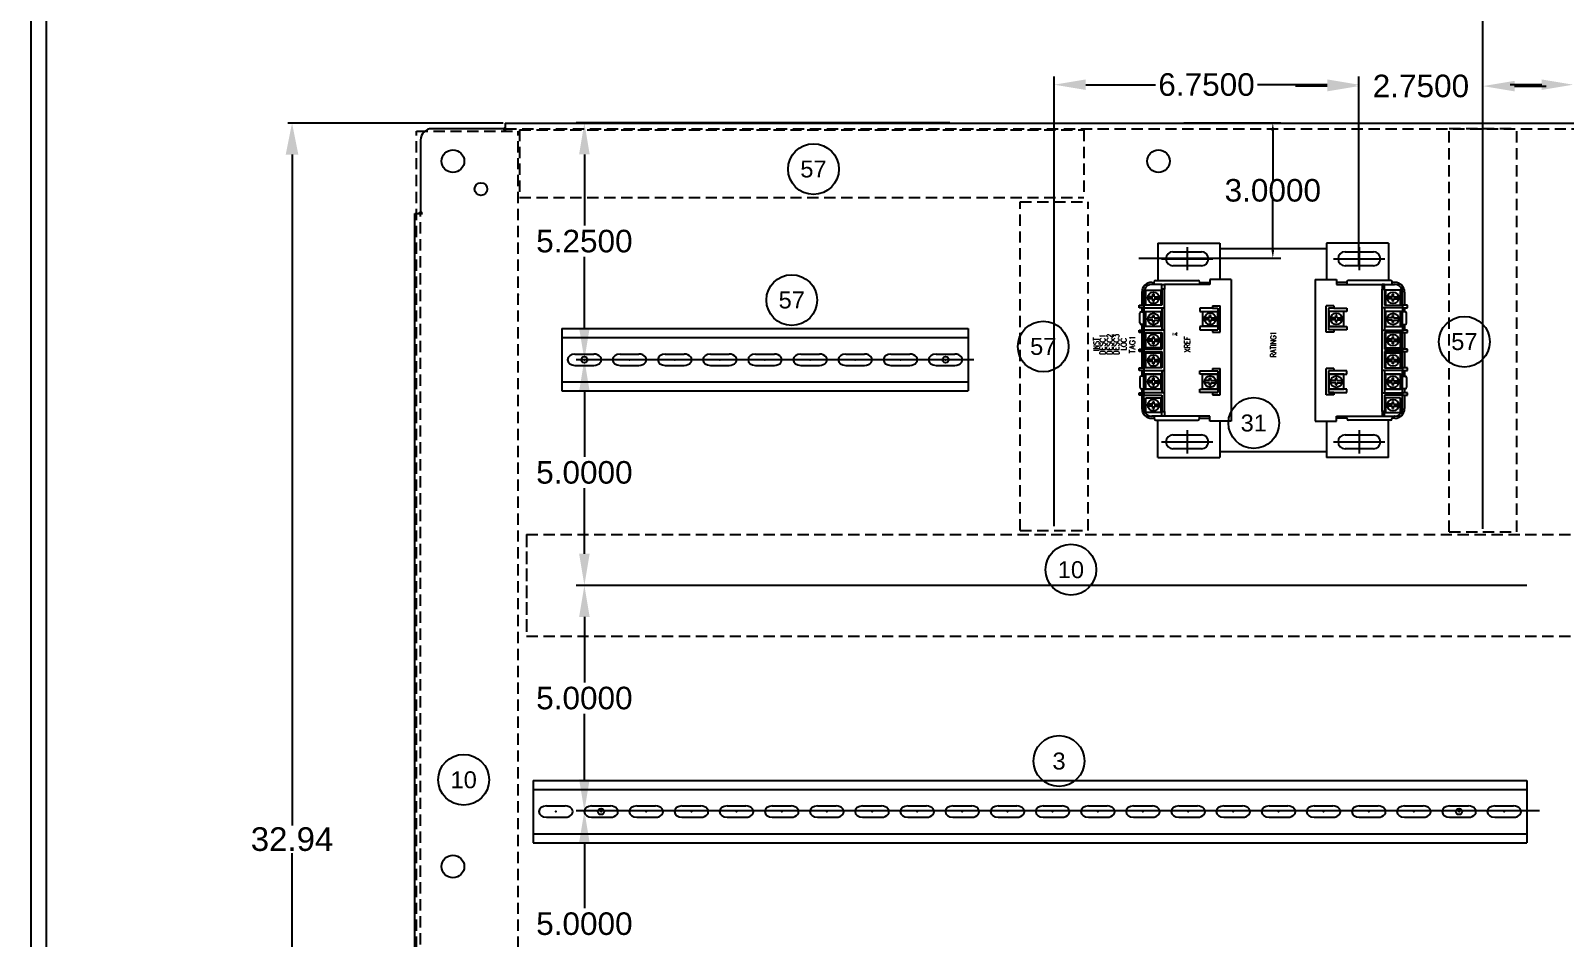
# Model space of a CAD drawing. Header units: inches. Extents: x -0.2 to 94.8, y -0.3 to 60.7.
# Drawn here: x -0.17 to 33.8, y 20.14 to 40.23 of the extents above; entities that cross this region are included whole.
import ezdxf
from ezdxf.enums import TextEntityAlignment as Align

# ---------------------------------------------------------------- set-up
doc = ezdxf.new("R2010")
doc.units = ezdxf.units.IN
doc.header["$MEASUREMENT"] = 0
doc.linetypes.add('CENTER', pattern=[2, 1.25, -0.25, 0.25, -0.25])
doc.linetypes.add('HIDDEN', pattern=[0.375, 0.25, -0.125])
for name, color, linetype in [('02___PRT_ALL_AXES', 7, 'Continuous'), ('21_WIDE_OR_GREATER', 7, 'Continuous'), ('Centerline', 40, 'CENTER'), ('DEFAULT_2', 8, 'HIDDEN'), ('MISC', 7, 'Continuous'), ('PBAL', 52, 'Continuous'), ('PITEM', 20, 'Continuous'), ('PSYMS', 2, 'Continuous')]:
    doc.layers.add(name, color=color, linetype=linetype)
doc.styles.add('Fields', font='simplex.shx', dxfattribs={"height": 0.185})
doc.styles.get("Standard").update_dxf_attribs({"font": 'arial.ttf'})
doc.styles.add('WD', font='romans.shx', dxfattribs={"height": 0.185})

# ---------------------------------------------------------------- blocks, each defined once
blk = doc.blocks.new('RG_Master_Ver_4_2_2')
at = {"color": 3}
blk.add_line((0.125, 21.734), (0.125, 0.194), dxfattribs=at)
blk.add_lwpolyline([(0, -0.044), (34.25, -0.044), (34.25, 21.956), (0, 21.956)], close=True, dxfattribs=at)
at = {"style": 'Fields'}
for tag, p in [('DESCRIPTION_3', (13.116, 1.307)), ('DRN_3', (15.472, 1.307)), ('CHK_3', (16.529, 1.307)), ('APP_3', (17.552, 1.307)), ('DATE_3', (18.829, 1.307)), ('DRAWING_DESC', (32.229, 1.246)), ('CUSTOMER', (28.997, 1.214)), ('DESCRIPTION_2', (13.116, 0.951)), ('DRN_2', (15.472, 0.951)), ('CHK_2', (16.529, 0.951)), ('APP_2', (17.552, 0.951)), ('DATE_2', (18.829, 0.951)), ('SIZE', (30.715, 0.894)), ('DRAWING_#', (32.125, 0.894)), ('REV', (33.543, 0.894)), ('DESCRIPTION_1', (13.116, 0.596)), ('DRN_1', (15.472, 0.596)), ('CHK_1', (16.529, 0.596)), ('APP_1', (17.552, 0.596)), ('DATE_1', (18.829, 0.596)), ('PROJECT_#', (28.981, 0.581)), ('DRN_BY', (30.875, 0.524)), ('CHK_BY', (31.762, 0.524)), ('APP_BY', (32.75, 0.524)), ('SCALE', (33.652, 0.524)), ('PROJECT_NAME', (29.021, 0.176)), ('SHEETNUM', (32.753, 0.176)), ('TTL_SHTS', (33.547, 0.176))]:
    blk.add_attdef(tag, text='', height=0.125, dxfattribs=at).set_placement(p, align=Align.CENTER)
at = {"style": 'Fields', "flags": 9}
blk.add_attdef('WD_TB', (9.953, 0.194), '', height=0.0638, dxfattribs=at)
blk = doc.blocks.new('_FILLED')
at = {"color": 0, "linetype": 'ByBlock'}
blk.add_solid([(0, 0), (-1, 0.2), (-1, -0.2)], dxfattribs=at)
blk = doc.blocks.new('HDIN1BFFC')
at = {"layer": 'MISC', "color": 4, "linetype": 'HIDDEN'}
for p, q in [((0, 1.125), (23.5, 1.125)), ((0, 1.125), (0, -1.125)), ((23.5, 1.125), (23.5, -1.125)), ((0, -1.125), (23.5, -1.125))]:
    blk.add_line(p, q, dxfattribs=at)

msp = doc.modelspace()

# ---------------------------------------------------------------- linework, layer by layer
at = {"color": 3, "linetype": 'Continuous'}
for p, q in [((10.30329, 38.05466), (8.71313, 38.05466)), ((10.30446, 38.05592), (10.30329, 38.05466)), ((10.30577, 38.05734), (10.30446, 38.05592)), ((10.30723, 38.05889), (10.30577, 38.05734)), ((10.3088, 38.06053), (10.30723, 38.05889)), ((10.31044, 38.06222), (10.3088, 38.06053)), ((10.31213, 38.06395), (10.31044, 38.06222)), ((10.31387, 38.0657), (10.31213, 38.06395)), ((10.31721, 38.06901), (10.31387, 38.0657)), ((10.32163, 38.07336), (10.31721, 38.06901)), ((10.32305, 38.07478), (10.32163, 38.07336)), ((10.32446, 38.0762), (10.32305, 38.07478)), ((10.32586, 38.07765), (10.32446, 38.0762)), ((10.32726, 38.07913), (10.32586, 38.07765)), ((10.32868, 38.08068), (10.32726, 38.07913)), ((10.33011, 38.0823), (10.32868, 38.08068)), ((10.33154, 38.08397), (10.33011, 38.0823)), ((10.33297, 38.08571), (10.33154, 38.08397)), ((10.3344, 38.08751), (10.33297, 38.08571)), ((10.33583, 38.08937), (10.3344, 38.08751)), ((10.33725, 38.09127), (10.33583, 38.08937)), ((10.33865, 38.09321), (10.33725, 38.09127)), ((10.33865, 38.1797), (10.33865, 38.09321)), ((10.33865, 38.1797), (39.28538, 38.1797)), ((8.46305, 37.80458), (8.46305, 36.21442)), ((8.33801, 7.23233), (8.33801, 36.17906)), ((8.33801, 36.17906), (8.4245, 36.17906)), ((8.4245, 36.17906), (8.42644, 36.18047)), ((8.42644, 36.18047), (8.42834, 36.18188)), ((8.42834, 36.18188), (8.4302, 36.18331)), ((8.4302, 36.18331), (8.432, 36.18474)), ((8.432, 36.18474), (8.43374, 36.18618)), ((8.43374, 36.18618), (8.43542, 36.18761)), ((8.43542, 36.18761), (8.43703, 36.18903)), ((8.43703, 36.18903), (8.43858, 36.19045)), ((8.43858, 36.19045), (8.44007, 36.19185)), ((8.44007, 36.19185), (8.44151, 36.19325)), ((8.44151, 36.19325), (8.44294, 36.19466)), ((8.44294, 36.19466), (8.44435, 36.19608)), ((8.44435, 36.19608), (8.4503, 36.20213)), ((8.4503, 36.20213), (8.45201, 36.20384)), ((8.45201, 36.20384), (8.45376, 36.20558)), ((8.45376, 36.20558), (8.45549, 36.20727)), ((8.45549, 36.20727), (8.45719, 36.20891)), ((8.45719, 36.20891), (8.45883, 36.21048)), ((8.45883, 36.21048), (8.46038, 36.21194)), ((8.46038, 36.21194), (8.46179, 36.21326)), ((8.46179, 36.21326), (8.46305, 36.21442))]:
    msp.add_line(p, q, dxfattribs=at)
for p, q in [((24.79929, 35.52143), (24.79929, 34.69566)), ((24.79929, 35.52143), (25.84037, 35.52143)), ((25.84037, 35.52143), (25.89693, 35.52143)), ((25.89693, 35.52143), (26.17388, 35.52143)), ((26.17388, 35.51875), (26.17388, 35.52143)), ((26.17388, 35.51875), (26.17388, 34.71347)), ((28.53187, 35.39371), (26.17388, 35.39371)), ((28.80882, 35.52143), (28.53187, 35.52143)), ((28.53187, 35.51875), (28.53187, 35.52143)), ((28.53187, 35.51875), (28.53187, 34.71347)), ((28.86538, 35.52143), (28.80882, 35.52143)), ((29.90646, 35.52143), (28.86538, 35.52143)), ((29.90646, 35.52143), (29.90646, 34.69566)), ((25.13217, 35.32896), (25.76237, 35.32896)), ((25.76237, 35.01887), (25.13217, 35.01887)), ((28.94338, 35.32896), (29.57358, 35.32896)), ((29.57358, 35.01887), (28.94338, 35.01887)), ((24.7185, 34.60658), (24.7185, 34.66002)), ((24.75413, 34.69566), (25.68314, 34.69566)), ((25.71877, 34.66002), (25.71877, 34.60658)), ((25.95038, 34.71347), (25.95038, 34.60658)), ((26.42201, 34.71347), (25.95038, 34.71347)), ((26.42201, 34.71347), (26.42201, 31.57786)), ((28.28374, 34.71347), (28.28374, 31.57786)), ((28.28374, 34.71347), (28.75537, 34.71347)), ((28.75537, 34.71347), (28.75537, 34.60658)), ((28.98698, 34.66002), (28.98698, 34.60658)), ((29.95162, 34.69566), (29.02261, 34.69566)), ((29.98725, 34.60658), (29.98725, 34.66002)), ((24.4427, 34.43162), (24.4427, 34.14336)), ((24.48867, 34.14336), (24.48867, 34.42842)), ((24.4958, 34.4783), (24.88793, 34.4783)), ((24.53396, 34.14555), (24.53396, 34.47562)), ((24.53396, 34.47562), (24.86403, 34.47562)), ((24.68558, 34.33358), (24.57416, 34.33358)), ((24.66224, 34.65116), (24.7185, 34.65116)), ((24.88793, 34.60658), (24.66683, 34.60658)), ((24.68558, 34.38699), (24.71241, 34.38699)), ((24.68558, 34.33358), (24.68558, 34.38699)), ((24.71241, 34.33358), (24.71241, 34.38699)), ((24.71241, 34.33358), (24.82383, 34.33358)), ((24.86403, 34.47562), (24.86403, 34.14555)), ((24.88793, 34.49968), (24.88793, 34.60658)), ((24.88793, 34.60658), (24.94138, 34.60658)), ((24.94138, 34.49968), (24.88793, 34.49968)), ((24.88793, 34.49968), (24.88793, 34.14336)), ((25.95038, 34.60658), (24.94138, 34.60658)), ((24.94138, 34.60658), (24.94138, 34.49968)), ((24.94138, 34.08991), (24.94138, 34.49968)), ((25.71877, 34.65116), (25.95038, 34.65116)), ((28.98698, 34.65116), (28.75537, 34.65116)), ((28.75537, 34.60658), (29.76437, 34.60658)), ((29.76437, 34.60658), (29.76437, 34.49968)), ((29.81782, 34.60658), (29.76437, 34.60658)), ((29.76437, 34.08991), (29.76437, 34.49968)), ((29.76437, 34.49968), (29.81782, 34.49968)), ((29.81782, 34.60658), (30.03892, 34.60658)), ((29.81782, 34.49968), (29.81782, 34.60658)), ((29.81782, 34.49968), (29.81782, 34.14336)), ((30.20995, 34.4783), (29.81782, 34.4783)), ((29.84172, 34.47562), (29.84172, 34.14555)), ((30.17179, 34.47562), (29.84172, 34.47562)), ((29.99334, 34.33358), (29.88192, 34.33358)), ((30.04351, 34.65116), (29.98725, 34.65116)), ((29.99334, 34.33358), (29.99334, 34.38699)), ((30.02017, 34.38699), (29.99334, 34.38699)), ((30.02017, 34.33358), (30.02017, 34.38699)), ((30.02017, 34.33358), (30.13159, 34.33358)), ((30.17179, 34.14555), (30.17179, 34.47562)), ((30.21708, 34.14336), (30.21708, 34.42842)), ((30.26305, 34.43162), (30.26305, 34.14336)), ((24.38178, 34.14336), (24.48867, 34.14336)), ((24.38178, 34.08991), (24.38178, 34.14336)), ((24.48867, 34.08991), (24.38178, 34.08991)), ((24.43523, 34.00083), (24.48867, 34.00083)), ((24.4427, 34.08991), (24.4427, 34.00083)), ((24.88793, 34.14336), (24.48867, 34.14336)), ((24.48867, 34.14336), (24.48867, 34.08991)), ((24.48867, 34.08991), (24.48867, 34.00796)), ((24.48867, 34.08991), (24.94138, 34.08991)), ((24.48867, 33.67302), (24.48867, 34.00796)), ((24.48867, 34.00796), (24.88793, 34.00796)), ((24.53396, 34.14555), (24.53396, 34.29752)), ((24.86403, 34.14555), (24.53396, 34.14555)), ((24.53396, 33.6737), (24.53396, 34.00377)), ((24.53396, 34.00377), (24.86403, 34.00377)), ((24.68558, 34.28759), (24.57416, 34.28759)), ((24.68558, 34.23417), (24.68558, 34.28759)), ((24.68558, 34.23417), (24.71241, 34.23417)), ((24.71241, 34.28759), (24.82383, 34.28759)), ((24.71241, 34.23417), (24.71241, 34.28759)), ((24.86403, 34.00377), (24.86403, 33.6737)), ((24.88793, 34.08991), (24.88793, 33.59107)), ((24.94138, 33.59107), (24.94138, 34.08991)), ((26.00871, 34.08097), (25.72571, 34.08097)), ((25.72571, 34.08097), (25.72571, 34.00792)), ((25.72571, 34.00792), (26.12496, 34.00792)), ((25.79047, 33.6771), (25.79047, 34.00717)), ((25.79047, 34.00717), (26.12054, 34.00717)), ((26.00871, 34.13442), (26.17841, 34.13442)), ((26.00871, 34.13442), (26.00871, 34.08097)), ((26.00871, 34.08097), (26.12496, 34.08097)), ((26.12054, 34.00717), (26.12054, 33.6771)), ((26.12496, 34.08097), (26.12496, 33.59994)), ((26.17841, 33.54649), (26.17841, 34.13442)), ((28.52734, 33.54649), (28.52734, 34.13442)), ((28.69704, 34.13442), (28.52734, 34.13442)), ((28.69704, 34.08097), (28.58079, 34.08097)), ((28.58079, 34.08097), (28.58079, 33.59994)), ((28.98004, 34.00792), (28.58079, 34.00792)), ((28.58521, 34.00717), (28.58521, 33.6771)), ((28.91528, 34.00717), (28.58521, 34.00717)), ((28.69704, 34.13442), (28.69704, 34.08097)), ((28.69704, 34.08097), (28.98004, 34.08097)), ((28.91528, 33.6771), (28.91528, 34.00717)), ((28.98004, 34.08097), (28.98004, 34.00792)), ((29.76437, 33.59107), (29.76437, 34.08991)), ((30.21708, 34.08991), (29.76437, 34.08991)), ((29.81782, 34.14336), (30.21708, 34.14336)), ((29.81782, 34.08991), (29.81782, 33.59107)), ((30.21708, 34.00796), (29.81782, 34.00796)), ((29.84172, 34.14555), (30.17179, 34.14555)), ((29.84172, 34.00377), (29.84172, 33.6737)), ((30.17179, 34.00377), (29.84172, 34.00377)), ((29.99334, 34.28759), (29.88192, 34.28759)), ((29.99334, 34.23417), (29.99334, 34.28759)), ((30.02017, 34.23417), (29.99334, 34.23417)), ((30.02017, 34.28759), (30.13159, 34.28759)), ((30.02017, 34.23417), (30.02017, 34.28759)), ((30.17179, 34.14555), (30.17179, 34.29752)), ((30.17179, 33.6737), (30.17179, 34.00377)), ((30.32397, 34.14336), (30.21708, 34.14336)), ((30.21708, 34.14336), (30.21708, 34.08991)), ((30.21708, 34.08991), (30.21708, 34.00796)), ((30.21708, 34.08991), (30.32397, 34.08991)), ((30.21708, 33.67302), (30.21708, 34.00796)), ((30.27052, 34.00083), (30.21708, 34.00083)), ((30.26305, 34.08991), (30.26305, 34.00083)), ((30.32397, 34.08991), (30.32397, 34.14336)), ((24.39959, 33.75141), (24.39959, 33.9652)), ((24.48867, 33.71578), (24.43523, 33.71578)), ((24.4427, 33.71578), (24.4427, 33.59107)), ((24.4873, 33.71578), (24.4873, 33.59107)), ((24.48867, 33.67302), (24.48867, 33.59107)), ((24.88793, 33.67302), (24.48867, 33.67302)), ((24.53396, 33.6737), (24.53396, 33.82567)), ((24.86403, 33.6737), (24.53396, 33.6737)), ((24.68558, 33.86173), (24.57416, 33.86173)), ((24.68558, 33.81574), (24.57416, 33.81574)), ((24.68558, 33.91515), (24.71241, 33.91515)), ((24.68558, 33.86173), (24.68558, 33.91515)), ((24.68558, 33.76232), (24.68558, 33.81574)), ((24.68558, 33.76232), (24.71241, 33.76232)), ((24.71241, 33.86173), (24.71241, 33.91515)), ((24.71241, 33.86173), (24.82383, 33.86173)), ((24.71241, 33.81574), (24.82383, 33.81574)), ((24.71241, 33.76232), (24.71241, 33.81574)), ((26.12496, 33.67298), (25.72571, 33.67298)), ((25.72571, 33.67298), (25.72571, 33.59994)), ((25.79047, 33.6771), (25.79047, 33.82907)), ((26.12054, 33.6771), (25.79047, 33.6771)), ((25.94209, 33.86513), (25.83067, 33.86513)), ((25.94209, 33.81914), (25.83067, 33.81914)), ((25.94209, 33.91855), (25.96892, 33.91855)), ((25.94209, 33.86513), (25.94209, 33.91855)), ((25.94209, 33.76572), (25.94209, 33.81914)), ((25.94209, 33.76572), (25.96892, 33.76572)), ((25.96892, 33.86513), (25.96892, 33.91855)), ((25.96892, 33.86513), (26.08034, 33.86513)), ((25.96892, 33.81914), (26.08034, 33.81914)), ((25.96892, 33.76572), (25.96892, 33.81914)), ((28.58079, 33.67298), (28.98004, 33.67298)), ((28.58521, 33.6771), (28.91528, 33.6771)), ((28.73683, 33.86513), (28.62541, 33.86513)), ((28.73683, 33.81914), (28.62541, 33.81914)), ((28.73683, 33.86513), (28.73683, 33.91855)), ((28.76366, 33.91855), (28.73683, 33.91855)), ((28.73683, 33.76572), (28.73683, 33.81914)), ((28.76366, 33.76572), (28.73683, 33.76572)), ((28.76366, 33.86513), (28.76366, 33.91855)), ((28.76366, 33.86513), (28.87508, 33.86513)), ((28.76366, 33.81914), (28.87508, 33.81914)), ((28.76366, 33.76572), (28.76366, 33.81914)), ((28.91528, 33.6771), (28.91528, 33.82907)), ((28.98004, 33.67298), (28.98004, 33.59994)), ((29.81782, 33.67302), (30.21708, 33.67302)), ((29.84172, 33.6737), (30.17179, 33.6737)), ((29.99334, 33.86173), (29.88192, 33.86173)), ((29.99334, 33.81574), (29.88192, 33.81574)), ((29.99334, 33.86173), (29.99334, 33.91515)), ((30.02017, 33.91515), (29.99334, 33.91515)), ((29.99334, 33.76232), (29.99334, 33.81574)), ((30.02017, 33.76232), (29.99334, 33.76232)), ((30.02017, 33.86173), (30.02017, 33.91515)), ((30.02017, 33.86173), (30.13159, 33.86173)), ((30.02017, 33.81574), (30.13159, 33.81574)), ((30.02017, 33.76232), (30.02017, 33.81574)), ((30.17179, 33.6737), (30.17179, 33.82567)), ((30.21708, 33.71578), (30.27052, 33.71578)), ((30.21708, 33.67302), (30.21708, 33.59107)), ((30.21845, 33.71578), (30.21845, 33.59107)), ((30.26305, 33.71578), (30.26305, 33.59107)), ((30.30616, 33.75141), (30.30616, 33.9652)), ((11.59375, 33.6275), (20.59375, 33.6275)), ((11.59375, 33.6275), (11.59375, 32.2475)), ((11.59375, 33.4275), (20.59375, 33.4275)), ((20.59375, 33.6275), (20.59375, 32.2475)), ((24.38178, 33.59107), (24.48867, 33.59107)), ((24.38178, 33.53762), (24.38178, 33.59107)), ((24.48867, 33.53762), (24.38178, 33.53762)), ((24.4427, 33.53762), (24.4427, 33.17239)), ((24.94138, 33.59107), (24.48867, 33.59107)), ((24.48867, 33.59107), (24.48867, 33.53762)), ((24.48867, 33.20268), (24.48867, 33.53762)), ((24.48867, 33.53762), (24.88793, 33.53762)), ((24.53396, 33.20405), (24.53396, 33.53413)), ((24.53396, 33.53413), (24.86403, 33.53413)), ((24.53396, 33.20405), (24.53396, 33.35603)), ((24.68558, 33.39209), (24.57416, 33.39209)), ((24.68558, 33.34609), (24.57416, 33.34609)), ((24.68558, 33.4455), (24.71241, 33.4455)), ((24.68558, 33.39209), (24.68558, 33.4455)), ((24.68558, 33.29268), (24.68558, 33.34609)), ((24.71241, 33.39209), (24.71241, 33.4455)), ((24.71241, 33.39209), (24.82383, 33.39209)), ((24.71241, 33.34609), (24.82383, 33.34609)), ((24.71241, 33.29268), (24.71241, 33.34609)), ((24.86403, 33.53413), (24.86403, 33.20405)), ((24.88793, 33.53762), (24.88793, 33.17239)), ((24.94138, 32.70027), (24.94138, 33.59107)), ((25.72571, 33.59994), (26.00871, 33.59994)), ((26.00871, 33.59994), (26.12496, 33.59994)), ((26.00871, 33.59994), (26.00871, 33.54649)), ((26.00871, 33.54649), (26.17841, 33.54649)), ((28.69704, 33.54649), (28.52734, 33.54649)), ((28.69704, 33.59994), (28.58079, 33.59994)), ((28.98004, 33.59994), (28.69704, 33.59994)), ((28.69704, 33.59994), (28.69704, 33.54649)), ((29.76437, 32.70027), (29.76437, 33.59107)), ((29.76437, 33.59107), (30.21708, 33.59107)), ((30.21708, 33.53762), (29.81782, 33.53762)), ((29.81782, 33.53762), (29.81782, 33.17239)), ((29.84172, 33.53413), (29.84172, 33.20405)), ((30.17179, 33.53413), (29.84172, 33.53413)), ((29.99334, 33.39209), (29.88192, 33.39209)), ((29.99334, 33.34609), (29.88192, 33.34609)), ((29.99334, 33.39209), (29.99334, 33.4455)), ((30.02017, 33.4455), (29.99334, 33.4455)), ((29.99334, 33.29268), (29.99334, 33.34609)), ((30.02017, 33.39209), (30.02017, 33.4455)), ((30.02017, 33.39209), (30.13159, 33.39209)), ((30.02017, 33.34609), (30.13159, 33.34609)), ((30.02017, 33.29268), (30.02017, 33.34609)), ((30.17179, 33.20405), (30.17179, 33.53413)), ((30.17179, 33.20405), (30.17179, 33.35603)), ((30.32397, 33.59107), (30.21708, 33.59107)), ((30.21708, 33.59107), (30.21708, 33.53762)), ((30.21708, 33.20268), (30.21708, 33.53762)), ((30.21708, 33.53762), (30.32397, 33.53762)), ((30.26305, 33.53762), (30.26305, 33.17239)), ((30.32397, 33.53762), (30.32397, 33.59107)), ((11.88554, 33.0625), (12.30196, 33.0625)), ((12.88554, 33.0625), (13.30196, 33.0625)), ((13.88554, 33.0625), (14.30196, 33.0625)), ((14.88554, 33.0625), (15.30196, 33.0625)), ((15.88554, 33.0625), (16.30196, 33.0625)), ((16.88554, 33.0625), (17.30196, 33.0625)), ((17.88554, 33.0625), (18.30196, 33.0625)), ((18.88554, 33.0625), (19.30196, 33.0625)), ((19.88554, 33.0625), (20.30196, 33.0625)), ((24.38178, 33.17239), (24.48867, 33.17239)), ((24.38178, 33.11894), (24.38178, 33.17239)), ((24.48867, 33.11894), (24.38178, 33.11894)), ((24.4427, 33.11894), (24.4427, 32.75372)), ((24.48867, 33.20268), (24.48867, 33.17239)), ((24.88793, 33.20268), (24.48867, 33.20268)), ((24.88793, 33.17239), (24.48867, 33.17239)), ((24.48867, 33.17239), (24.48867, 33.11894)), ((24.48867, 33.08866), (24.48867, 33.11894)), ((24.48867, 33.11894), (24.88793, 33.11894)), ((24.48867, 32.75372), (24.48867, 33.08866)), ((24.88793, 33.08866), (24.48867, 33.08866)), ((24.86403, 33.20405), (24.53396, 33.20405)), ((24.53396, 32.75647), (24.53396, 33.08654)), ((24.53396, 33.08654), (24.86403, 33.08654)), ((24.68558, 33.29268), (24.71241, 33.29268)), ((24.68558, 32.99792), (24.71241, 32.99792)), ((24.68558, 32.9445), (24.68558, 32.99792)), ((24.71241, 32.9445), (24.71241, 32.99792)), ((24.86403, 33.08654), (24.86403, 32.75647)), ((24.88793, 33.11894), (24.88793, 32.75372)), ((29.81782, 33.20268), (30.21708, 33.20268)), ((29.81782, 33.17239), (30.21708, 33.17239)), ((29.81782, 33.11894), (29.81782, 32.75372)), ((30.21708, 33.11894), (29.81782, 33.11894)), ((29.81782, 33.08866), (30.21708, 33.08866)), ((29.84172, 33.20405), (30.17179, 33.20405)), ((29.84172, 33.08654), (29.84172, 32.75647)), ((30.17179, 33.08654), (29.84172, 33.08654)), ((30.02017, 33.29268), (29.99334, 33.29268)), ((29.99334, 32.9445), (29.99334, 32.99792)), ((30.02017, 32.99792), (29.99334, 32.99792)), ((30.02017, 32.9445), (30.02017, 32.99792)), ((30.17179, 32.75647), (30.17179, 33.08654)), ((30.21708, 33.20268), (30.21708, 33.17239)), ((30.32397, 33.17239), (30.21708, 33.17239)), ((30.21708, 33.17239), (30.21708, 33.11894)), ((30.21708, 33.08866), (30.21708, 33.11894)), ((30.21708, 33.11894), (30.32397, 33.11894)), ((30.21708, 32.75372), (30.21708, 33.08866)), ((30.26305, 33.11894), (30.26305, 32.75372)), ((30.32397, 33.11894), (30.32397, 33.17239)), ((11.88555, 32.8125), (12.30196, 32.8125)), ((12.88555, 32.8125), (13.30196, 32.8125)), ((13.88555, 32.8125), (14.30196, 32.8125)), ((14.88555, 32.8125), (15.30196, 32.8125)), ((15.88555, 32.8125), (16.30196, 32.8125)), ((16.88555, 32.8125), (17.30196, 32.8125)), ((17.88555, 32.8125), (18.30196, 32.8125)), ((18.88555, 32.8125), (19.30196, 32.8125)), ((19.88555, 32.8125), (20.30196, 32.8125)), ((24.38178, 32.75372), (24.48867, 32.75372)), ((24.38178, 32.70027), (24.38178, 32.75372)), ((24.48867, 32.70027), (24.38178, 32.70027)), ((24.4427, 32.70027), (24.4427, 32.57556)), ((24.4873, 32.70027), (24.4873, 32.57556)), ((24.88793, 32.75372), (24.48867, 32.75372)), ((24.48867, 32.75372), (24.48867, 32.70027)), ((24.48867, 32.61832), (24.48867, 32.70027)), ((24.48867, 32.70027), (24.94138, 32.70027)), ((24.48867, 32.28338), (24.48867, 32.61832)), ((24.88793, 32.61832), (24.48867, 32.61832)), ((24.53396, 32.75647), (24.53396, 32.90845)), ((24.86403, 32.75647), (24.53396, 32.75647)), ((24.68558, 32.9445), (24.57416, 32.9445)), ((24.68558, 32.89851), (24.57416, 32.89851)), ((24.68558, 32.8451), (24.68558, 32.89851)), ((24.68558, 32.8451), (24.71241, 32.8451)), ((24.71241, 32.9445), (24.82383, 32.9445)), ((24.71241, 32.89851), (24.82383, 32.89851)), ((24.71241, 32.8451), (24.71241, 32.89851)), ((24.88793, 32.70027), (24.88793, 32.20142)), ((24.94138, 32.20142), (24.94138, 32.70027)), ((25.72571, 32.6914), (26.00871, 32.6914)), ((25.72571, 32.61835), (25.72571, 32.6914)), ((26.12496, 32.61835), (25.72571, 32.61835)), ((25.7899, 32.28526), (25.7899, 32.61533)), ((25.7899, 32.61533), (26.11997, 32.61533)), ((26.00871, 32.74477), (26.00871, 32.69133)), ((26.00871, 32.74477), (26.17841, 32.74477)), ((26.00871, 32.69133), (26.12496, 32.69133)), ((26.11997, 32.61533), (26.11997, 32.28526)), ((26.12496, 32.69133), (26.12496, 32.21029)), ((26.17841, 32.15685), (26.17841, 32.74477)), ((28.52734, 32.15685), (28.52734, 32.74477)), ((28.69704, 32.74477), (28.52734, 32.74477)), ((28.69704, 32.69133), (28.58079, 32.69133)), ((28.58079, 32.69133), (28.58079, 32.21029)), ((28.58079, 32.61835), (28.98004, 32.61835)), ((28.58578, 32.61533), (28.58578, 32.28526)), ((28.91585, 32.61533), (28.58578, 32.61533)), ((28.69704, 32.74477), (28.69704, 32.69133)), ((28.98004, 32.6914), (28.69704, 32.6914)), ((28.91585, 32.28526), (28.91585, 32.61533)), ((28.98004, 32.61835), (28.98004, 32.6914)), ((29.76437, 32.20142), (29.76437, 32.70027)), ((30.21708, 32.70027), (29.76437, 32.70027)), ((29.81782, 32.75372), (30.21708, 32.75372)), ((29.81782, 32.70027), (29.81782, 32.20142)), ((29.81782, 32.61832), (30.21708, 32.61832)), ((29.84172, 32.75647), (30.17179, 32.75647)), ((29.99334, 32.9445), (29.88192, 32.9445)), ((29.99334, 32.89851), (29.88192, 32.89851)), ((29.99334, 32.8451), (29.99334, 32.89851)), ((30.02017, 32.8451), (29.99334, 32.8451)), ((30.02017, 32.9445), (30.13159, 32.9445)), ((30.02017, 32.89851), (30.13159, 32.89851)), ((30.02017, 32.8451), (30.02017, 32.89851)), ((30.17179, 32.75647), (30.17179, 32.90845)), ((30.32397, 32.75372), (30.21708, 32.75372)), ((30.21708, 32.75372), (30.21708, 32.70027)), ((30.21708, 32.61832), (30.21708, 32.70027)), ((30.21708, 32.70027), (30.32397, 32.70027)), ((30.21708, 32.28338), (30.21708, 32.61832)), ((30.21845, 32.70027), (30.21845, 32.57556)), ((30.26305, 32.70027), (30.26305, 32.57556)), ((30.32397, 32.70027), (30.32397, 32.75372)), ((11.59375, 32.4475), (20.59375, 32.4475)), ((24.39959, 32.53993), (24.39959, 32.32613)), ((24.48867, 32.57556), (24.43523, 32.57556)), ((24.43523, 32.2905), (24.48867, 32.2905)), ((24.4427, 32.2905), (24.4427, 32.20142)), ((24.48867, 32.20142), (24.48867, 32.28338)), ((24.48867, 32.28338), (24.88793, 32.28338)), ((24.53396, 32.28354), (24.53396, 32.61361)), ((24.53396, 32.61361), (24.86403, 32.61361)), ((24.53396, 32.28354), (24.53396, 32.43552)), ((24.86403, 32.28354), (24.53396, 32.28354)), ((24.68558, 32.47157), (24.57416, 32.47157)), ((24.68558, 32.42558), (24.57416, 32.42558)), ((24.68558, 32.52499), (24.71241, 32.52499)), ((24.68558, 32.47157), (24.68558, 32.52499)), ((24.68558, 32.37217), (24.68558, 32.42558)), ((24.68558, 32.37217), (24.71241, 32.37217)), ((24.71241, 32.47157), (24.71241, 32.52499)), ((24.71241, 32.47157), (24.82383, 32.47157)), ((24.71241, 32.42558), (24.82383, 32.42558)), ((24.71241, 32.37217), (24.71241, 32.42558)), ((24.86403, 32.61361), (24.86403, 32.28354)), ((25.72571, 32.28341), (26.12496, 32.28341)), ((25.72571, 32.21037), (25.72571, 32.28341)), ((25.7899, 32.28526), (25.7899, 32.43723)), ((26.11997, 32.28526), (25.7899, 32.28526)), ((25.94152, 32.47329), (25.8301, 32.47329)), ((25.94152, 32.4273), (25.8301, 32.4273)), ((25.94152, 32.52671), (25.96835, 32.52671)), ((25.94152, 32.47329), (25.94152, 32.52671)), ((25.94152, 32.37388), (25.94152, 32.4273)), ((25.94152, 32.37388), (25.96835, 32.37388)), ((25.96835, 32.47329), (25.96835, 32.52671)), ((25.96835, 32.47329), (26.07977, 32.47329)), ((25.96835, 32.4273), (26.07977, 32.4273)), ((25.96835, 32.37388), (25.96835, 32.4273)), ((28.98004, 32.28341), (28.58079, 32.28341)), ((28.58578, 32.28526), (28.91585, 32.28526)), ((28.7374, 32.47329), (28.62598, 32.47329)), ((28.7374, 32.4273), (28.62598, 32.4273)), ((28.7374, 32.47329), (28.7374, 32.52671)), ((28.76423, 32.52671), (28.7374, 32.52671)), ((28.7374, 32.37388), (28.7374, 32.4273)), ((28.76423, 32.37388), (28.7374, 32.37388)), ((28.76423, 32.47329), (28.76423, 32.52671)), ((28.76423, 32.47329), (28.87565, 32.47329)), ((28.76423, 32.4273), (28.87565, 32.4273)), ((28.76423, 32.37388), (28.76423, 32.4273)), ((28.91585, 32.28526), (28.91585, 32.43723)), ((28.98004, 32.21037), (28.98004, 32.28341)), ((30.21708, 32.28338), (29.81782, 32.28338)), ((29.84172, 32.61361), (29.84172, 32.28354)), ((30.17179, 32.61361), (29.84172, 32.61361)), ((29.84172, 32.28354), (30.17179, 32.28354)), ((29.99334, 32.47157), (29.88192, 32.47157)), ((29.99334, 32.42558), (29.88192, 32.42558)), ((29.99334, 32.47157), (29.99334, 32.52499)), ((30.02017, 32.52499), (29.99334, 32.52499)), ((29.99334, 32.37217), (29.99334, 32.42558)), ((30.02017, 32.37217), (29.99334, 32.37217)), ((30.02017, 32.47157), (30.02017, 32.52499)), ((30.02017, 32.47157), (30.13159, 32.47157)), ((30.02017, 32.42558), (30.13159, 32.42558)), ((30.02017, 32.37217), (30.02017, 32.42558)), ((30.17179, 32.28354), (30.17179, 32.61361)), ((30.17179, 32.28354), (30.17179, 32.43552)), ((30.21708, 32.57556), (30.27052, 32.57556)), ((30.27052, 32.2905), (30.21708, 32.2905)), ((30.21708, 32.20142), (30.21708, 32.28338)), ((30.26305, 32.2905), (30.26305, 32.20142)), ((30.30616, 32.53993), (30.30616, 32.32613)), ((11.59375, 32.2475), (20.59375, 32.2475)), ((24.38178, 32.20142), (24.48867, 32.20142)), ((24.38178, 32.14797), (24.38178, 32.20142)), ((24.48867, 32.14797), (24.38178, 32.14797)), ((24.4427, 32.14797), (24.4427, 31.85971)), ((24.94138, 32.20142), (24.48867, 32.20142)), ((24.48867, 32.20142), (24.48867, 32.14797)), ((24.48867, 31.86292), (24.48867, 32.14797)), ((24.48867, 32.14797), (24.88793, 32.14797)), ((24.53396, 32.0954), (24.86403, 32.0954)), ((24.53396, 31.76533), (24.53396, 32.0954)), ((24.68558, 31.95336), (24.57416, 31.95336)), ((24.68558, 31.95336), (24.68558, 32.00678)), ((24.68558, 32.00678), (24.71241, 32.00678)), ((24.71241, 31.95336), (24.71241, 32.00678)), ((24.71241, 31.95336), (24.82383, 31.95336)), ((24.86403, 32.0954), (24.86403, 31.76533)), ((24.88793, 32.14797), (24.88793, 31.79166)), ((24.94138, 31.79166), (24.94138, 32.20142)), ((26.12496, 32.21037), (25.72571, 32.21037)), ((26.00871, 32.21029), (26.12496, 32.21029)), ((26.00871, 32.21029), (26.00871, 32.15685)), ((26.00871, 32.15685), (26.17841, 32.15685)), ((28.69704, 32.15685), (28.52734, 32.15685)), ((28.58079, 32.21037), (28.98004, 32.21037)), ((28.69704, 32.21029), (28.58079, 32.21029)), ((28.69704, 32.21029), (28.69704, 32.15685)), ((29.76437, 31.79166), (29.76437, 32.20142)), ((29.76437, 32.20142), (30.21708, 32.20142)), ((29.81782, 32.14797), (29.81782, 31.79166)), ((30.21708, 32.14797), (29.81782, 32.14797)), ((30.17179, 32.0954), (29.84172, 32.0954)), ((29.84172, 32.0954), (29.84172, 31.76533)), ((29.99334, 31.95336), (29.88192, 31.95336)), ((30.02017, 32.00678), (29.99334, 32.00678)), ((29.99334, 31.95336), (29.99334, 32.00678)), ((30.02017, 31.95336), (30.02017, 32.00678)), ((30.02017, 31.95336), (30.13159, 31.95336)), ((30.17179, 31.76533), (30.17179, 32.0954)), ((30.32397, 32.20142), (30.21708, 32.20142)), ((30.21708, 32.20142), (30.21708, 32.14797)), ((30.21708, 31.86292), (30.21708, 32.14797)), ((30.21708, 32.14797), (30.32397, 32.14797)), ((30.26305, 32.14797), (30.26305, 31.85971)), ((30.32397, 32.14797), (30.32397, 32.20142)), ((24.53396, 31.76533), (24.53396, 31.9173)), ((24.86403, 31.76533), (24.53396, 31.76533)), ((24.68558, 31.90737), (24.57416, 31.90737)), ((24.66224, 31.68478), (24.66224, 31.68482)), ((24.66224, 31.68478), (24.6643, 31.68478)), ((24.66224, 31.64017), (24.7185, 31.64017)), ((24.88793, 31.68476), (24.6643, 31.68478)), ((24.68558, 31.85395), (24.68558, 31.90737)), ((24.68558, 31.85395), (24.71241, 31.85395)), ((24.71241, 31.85395), (24.71241, 31.90737)), ((24.71241, 31.90737), (24.82383, 31.90737)), ((24.7185, 31.68476), (24.7185, 31.63131)), ((24.88793, 31.68476), (24.88793, 31.79166)), ((24.88793, 31.79166), (24.94138, 31.79166)), ((25.95038, 31.68476), (24.88793, 31.68476)), ((24.94138, 31.79166), (24.94138, 31.68476)), ((25.71877, 31.63131), (25.71877, 31.68476)), ((25.71877, 31.64017), (25.95038, 31.64017)), ((25.95038, 31.57786), (25.95038, 31.68476)), ((28.75537, 31.68476), (29.81782, 31.68476)), ((28.75537, 31.57786), (28.75537, 31.68476)), ((28.98698, 31.64017), (28.75537, 31.64017)), ((28.98698, 31.63131), (28.98698, 31.68476)), ((29.76437, 31.79166), (29.76437, 31.68476)), ((29.81782, 31.79166), (29.76437, 31.79166)), ((29.81782, 31.68476), (29.81782, 31.79166)), ((29.81782, 31.68476), (30.04144, 31.68478)), ((29.84172, 31.76533), (30.17179, 31.76533)), ((29.99334, 31.90737), (29.88192, 31.90737)), ((29.98725, 31.68476), (29.98725, 31.63131)), ((30.04351, 31.64017), (29.98725, 31.64017)), ((29.99334, 31.85395), (29.99334, 31.90737)), ((30.02017, 31.85395), (29.99334, 31.85395)), ((30.02017, 31.85395), (30.02017, 31.90737)), ((30.02017, 31.90737), (30.13159, 31.90737)), ((30.04351, 31.68478), (30.04144, 31.68478)), ((30.04351, 31.68478), (30.04351, 31.68482)), ((30.17179, 31.76533), (30.17179, 31.9173)), ((24.75413, 31.59568), (25.68314, 31.59568)), ((24.79929, 30.76991), (24.79929, 31.59568)), ((25.13217, 31.27247), (25.76237, 31.27247)), ((26.42201, 31.57786), (25.95038, 31.57786)), ((26.17388, 31.57786), (26.17388, 30.77258)), ((28.28374, 31.57786), (28.75537, 31.57786)), ((28.53187, 31.57786), (28.53187, 30.77258)), ((28.94338, 31.27247), (29.57358, 31.27247)), ((29.95162, 31.59568), (29.02261, 31.59568)), ((29.90646, 30.76991), (29.90646, 31.59568)), ((25.76237, 30.96237), (25.13217, 30.96237)), ((29.57358, 30.96237), (28.94338, 30.96237)), ((24.79929, 30.76991), (25.84037, 30.76991)), ((25.84037, 30.76991), (25.89693, 30.76991)), ((25.89693, 30.76991), (26.17388, 30.76991)), ((28.53187, 30.89762), (26.17388, 30.89762)), ((26.17388, 30.76991), (26.17388, 30.77258)), ((28.53187, 30.76991), (28.53187, 30.77258)), ((28.80882, 30.76991), (28.53187, 30.76991)), ((28.86538, 30.76991), (28.80882, 30.76991)), ((29.90646, 30.76991), (28.86538, 30.76991)), ((10.96264, 23.61503), (32.96966, 23.61503)), ((10.96264, 23.61503), (10.96264, 22.23459)), ((32.96966, 23.61503), (32.96966, 22.23459)), ((10.96264, 23.41497), (32.96966, 23.41497)), ((11.25453, 23.04985), (11.67107, 23.04985)), ((11.25453, 22.79977), (11.67108, 22.79977)), ((12.25485, 23.04985), (12.67139, 23.04985)), ((12.25485, 22.79977), (12.6714, 22.79977)), ((13.25517, 23.04985), (13.67171, 23.04985)), ((13.25517, 22.79977), (13.67171, 22.79977)), ((14.25549, 23.04985), (14.67203, 23.04985)), ((14.25549, 22.79977), (14.67203, 22.79977)), ((15.25581, 23.04985), (15.67235, 23.04985)), ((15.25581, 22.79977), (15.67235, 22.79977)), ((16.25612, 23.04985), (16.67267, 23.04985)), ((16.25613, 22.79977), (16.67267, 22.79977)), ((17.25644, 23.04985), (17.67299, 23.04985)), ((17.25645, 22.79977), (17.67299, 22.79977)), ((18.25676, 23.04985), (18.67331, 23.04985)), ((18.25676, 22.79977), (18.67331, 22.79977)), ((19.25708, 23.04985), (19.67363, 23.04985)), ((19.25708, 22.79977), (19.67363, 22.79977)), ((20.2574, 23.04985), (20.67395, 23.04985)), ((20.2574, 22.79977), (20.67395, 22.79977)), ((21.25772, 23.04985), (21.67426, 23.04985)), ((21.25772, 22.79977), (21.67427, 22.79977)), ((22.25804, 23.04985), (22.67458, 23.04985)), ((22.25804, 22.79977), (22.67459, 22.79977)), ((23.25836, 23.04985), (23.6749, 23.04985)), ((23.25836, 22.79977), (23.6749, 22.79977)), ((24.25868, 23.04985), (24.67522, 23.04985)), ((24.25868, 22.79977), (24.67522, 22.79977)), ((25.259, 23.04985), (25.67554, 23.04985)), ((25.259, 22.79977), (25.67554, 22.79977)), ((26.25931, 23.04985), (26.67586, 23.04985)), ((26.25932, 22.79977), (26.67586, 22.79977)), ((27.25963, 23.04985), (27.67618, 23.04985)), ((27.25964, 22.79977), (27.67618, 22.79977)), ((28.25995, 23.04985), (28.6765, 23.04985)), ((28.25995, 22.79977), (28.6765, 22.79977)), ((29.26027, 23.04985), (29.67682, 23.04985)), ((29.26027, 22.79977), (29.67682, 22.79977)), ((30.26059, 23.04985), (30.67714, 23.04985)), ((30.26059, 22.79977), (30.67714, 22.79977)), ((31.26091, 23.04985), (31.67745, 23.04985)), ((31.26091, 22.79977), (31.67746, 22.79977)), ((32.26123, 23.04985), (32.67777, 23.04985)), ((32.26123, 22.79977), (32.67778, 22.79977)), ((10.96264, 22.43466), (32.96966, 22.43466)), ((10.96264, 22.23459), (32.96966, 22.23459))]:
    msp.add_line(p, q)
for centre, radius in [((24.699, 34.31058), 0.12694), ((30.00675, 34.31058), 0.12694), ((24.699, 33.83873), 0.12694), ((25.9555, 33.84213), 0.12694), ((28.75025, 33.84213), 0.12694), ((30.00675, 33.83873), 0.12694), ((24.699, 33.36909), 0.12694), ((30.00675, 33.36909), 0.12694), ((12.09375, 32.9375), 0.068), ((20.09375, 32.9375), 0.068), ((24.699, 32.92151), 0.12694), ((30.00675, 32.92151), 0.12694), ((24.699, 32.44858), 0.12694), ((25.95494, 32.45029), 0.12694), ((28.75081, 32.45029), 0.12694), ((30.00675, 32.44858), 0.12694), ((24.699, 31.93036), 0.12694), ((30.00675, 31.93036), 0.12694), ((12.46312, 22.92481), 0.06802), ((31.46918, 22.92481), 0.06802)]:
    msp.add_circle(centre, radius)
msp.add_arc((8.71313, 37.80458), 0.25008, 90, 180, dxfattribs=at)
for centre, radius, start, end in [((25.13217, 35.17391), 0.15505, 90, 270), ((25.76237, 35.17391), 0.15505, 270, 90), ((28.94338, 35.17391), 0.15505, 90, 270), ((29.57358, 35.17391), 0.15505, 270, 90), ((24.75413, 34.66002), 0.03563, 90, 180), ((25.68314, 34.66002), 0.03563, 0, 90), ((29.02261, 34.66002), 0.03563, 90, 180), ((29.95162, 34.66002), 0.03563, 0, 90), ((24.66224, 34.43162), 0.21954, 90, 180), ((24.66683, 34.42842), 0.17816, 163.739795, 180), ((24.66683, 34.42842), 0.17816, 90, 163.739795), ((24.699, 34.31058), 0.12694, 169.562725, 190.437275), ((24.699, 34.31058), 0.12694, 349.562725, 10.437275), ((30.00675, 34.31058), 0.12694, 169.562725, 190.437275), ((30.03892, 34.42842), 0.17816, 16.260205, 90), ((30.04351, 34.43162), 0.21954, 0, 90), ((30.00675, 34.31058), 0.12694, 349.562725, 10.437275), ((30.03892, 34.42842), 0.17816, 0, 16.260205), ((24.43523, 33.9652), 0.03563, 90, 180), ((30.27052, 33.9652), 0.03563, 0, 90), ((24.43523, 33.75141), 0.03563, 180, 270), ((24.699, 33.83873), 0.12694, 169.562725, 190.437275), ((24.699, 33.83873), 0.12694, 349.562725, 10.437275), ((25.9555, 33.84213), 0.12694, 169.562725, 190.437275), ((25.9555, 33.84213), 0.12694, 349.562725, 10.437275), ((28.75025, 33.84213), 0.12694, 169.562725, 190.437275), ((28.75025, 33.84213), 0.12694, 349.562725, 10.437275), ((30.00675, 33.83873), 0.12694, 169.562725, 190.437275), ((30.00675, 33.83873), 0.12694, 349.562725, 10.437275), ((30.27052, 33.75141), 0.03563, 270, 0), ((24.699, 33.36909), 0.12694, 169.562725, 190.437275), ((24.699, 33.36909), 0.12694, 349.562725, 10.437275), ((30.00675, 33.36909), 0.12694, 169.562725, 190.437275), ((30.00675, 33.36909), 0.12694, 349.562725, 10.437275), ((24.699, 32.92151), 0.12694, 169.562725, 190.437275), ((24.699, 32.92151), 0.12694, 349.562725, 10.437275), ((30.00675, 32.92151), 0.12694, 169.562725, 190.437275), ((30.00675, 32.92151), 0.12694, 349.562725, 10.437275), ((24.43523, 32.53993), 0.03563, 90, 180), ((24.43523, 32.32613), 0.03563, 180, 270), ((24.699, 32.44858), 0.12694, 169.562725, 190.437275), ((24.699, 32.44858), 0.12694, 349.562725, 10.437275), ((25.95494, 32.45029), 0.12694, 169.562725, 190.437275), ((25.95494, 32.45029), 0.12694, 349.562725, 10.437275), ((28.75081, 32.45029), 0.12694, 169.562725, 190.437275), ((28.75081, 32.45029), 0.12694, 349.562725, 10.437275), ((30.00675, 32.44858), 0.12694, 169.562725, 190.437275), ((30.00675, 32.44858), 0.12694, 349.562725, 10.437275), ((30.27052, 32.53993), 0.03563, 0, 90), ((30.27052, 32.32613), 0.03563, 270, 0), ((24.699, 31.93036), 0.12694, 169.562725, 190.437275), ((24.699, 31.93036), 0.12694, 349.562725, 10.437275), ((30.00675, 31.93036), 0.12694, 169.562725, 190.437275), ((30.00675, 31.93036), 0.12694, 349.562725, 10.437275), ((24.66224, 31.85971), 0.21954, 180, 270), ((24.90813, 31.88007), 0.41981, 182.341101, 189.265604), ((24.66224, 31.85971), 0.17493, 195.666358, 270), ((24.75413, 31.63131), 0.03563, 180, 270), ((25.68314, 31.63131), 0.03563, 270, 0), ((29.02261, 31.63131), 0.03563, 180, 270), ((29.95162, 31.63131), 0.03563, 270, 0), ((30.04351, 31.85971), 0.21954, 270, 0), ((30.04351, 31.85971), 0.17493, 270, 344.333642), ((29.79762, 31.88007), 0.41981, 350.734396, 357.658899), ((25.13217, 31.11742), 0.15505, 90, 270), ((25.76237, 31.11742), 0.15505, 270, 90), ((28.94338, 31.11742), 0.15505, 90, 270), ((29.57358, 31.11742), 0.15505, 270, 90)]:
    msp.add_arc(centre, radius, start, end)
for centre, major_axis, start_param, end_param in [((11.88554, 32.9375), (-0.16679, 0), -1.57079633, 1.57079367), ((12.30196, 32.9375), (0.16679, 0), 4.71238632, 7.85398632), ((12.88554, 32.9375), (-0.16679, 0), -1.57079633, 1.57079367), ((13.30196, 32.9375), (0.16679, 0), 4.71238632, 7.85398632), ((13.88554, 32.9375), (-0.16679, 0), -1.57079633, 1.57079367), ((14.30196, 32.9375), (0.16679, 0), 4.71238632, 7.85398632), ((14.88554, 32.9375), (-0.16679, 0), -1.57079633, 1.57079367), ((15.30196, 32.9375), (0.16679, 0), 4.71238632, 7.85398632), ((15.88554, 32.9375), (-0.16679, 0), -1.57079633, 1.57079367), ((16.30196, 32.9375), (0.16679, 0), 4.71238632, 7.85398632), ((16.88554, 32.9375), (-0.16679, 0), -1.57079633, 1.57079367), ((17.30196, 32.9375), (0.16679, 0), 4.71238632, 7.85398632), ((17.88554, 32.9375), (-0.16679, 0), -1.57079633, 1.57079367), ((18.30196, 32.9375), (0.16679, 0), 4.71238632, 7.85398632), ((18.88554, 32.9375), (-0.16679, 0), -1.57079633, 1.57079367), ((19.30196, 32.9375), (0.16679, 0), 4.71238632, 7.85398632), ((19.88554, 32.9375), (-0.16679, 0), -1.57079633, 1.57079367), ((20.30196, 32.9375), (0.16679, 0), 4.71238632, 7.85398632), ((11.25453, 22.92481), (-0.16685, 0), -1.57079633, 1.57079367), ((11.67108, 22.92481), (-0.16685, 0), 1.57079368, 4.71239368), ((12.25485, 22.92481), (-0.16685, 0), -1.57079633, 1.57079367), ((12.6714, 22.92481), (-0.16685, 0), 1.57079368, 4.71239368), ((13.25517, 22.92481), (-0.16685, 0), -1.57079633, 1.57079367), ((13.67172, 22.92481), (-0.16685, 0), 1.57079368, 4.71239368), ((14.25549, 22.92481), (-0.16685, 0), -1.57079633, 1.57079367), ((14.67203, 22.92481), (-0.16685, 0), 1.57079368, 4.71239368), ((15.25581, 22.92481), (-0.16685, 0), -1.57079633, 1.57079367), ((15.67235, 22.92481), (-0.16685, 0), 1.57079368, 4.71239368), ((16.25612, 22.92481), (-0.16685, 0), -1.57079633, 1.57079367), ((16.67267, 22.92481), (-0.16685, 0), 1.57079368, 4.71239368), ((17.25644, 22.92481), (-0.16685, 0), -1.57079633, 1.57079367), ((17.67299, 22.92481), (-0.16685, 0), 1.57079368, 4.71239368), ((18.25676, 22.92481), (-0.16685, 0), -1.57079633, 1.57079367), ((18.67331, 22.92481), (-0.16685, 0), 1.57079368, 4.71239368), ((19.25708, 22.92481), (-0.16685, 0), -1.57079633, 1.57079367), ((19.67363, 22.92481), (-0.16685, 0), 1.57079368, 4.71239368), ((20.2574, 22.92481), (-0.16685, 0), -1.57079633, 1.57079367), ((20.67395, 22.92481), (-0.16685, 0), 1.57079368, 4.71239368), ((21.25772, 22.92481), (-0.16685, 0), -1.57079633, 1.57079367), ((21.67427, 22.92481), (-0.16685, 0), 1.57079368, 4.71239368), ((22.25804, 22.92481), (-0.16685, 0), -1.57079633, 1.57079367), ((22.67459, 22.92481), (-0.16685, 0), 1.57079368, 4.71239368), ((23.25836, 22.92481), (-0.16685, 0), -1.57079633, 1.57079367), ((23.67491, 22.92481), (-0.16685, 0), 1.57079368, 4.71239368), ((24.25868, 22.92481), (-0.16685, 0), -1.57079633, 1.57079367), ((24.67522, 22.92481), (-0.16685, 0), 1.57079368, 4.71239368), ((25.259, 22.92481), (-0.16685, 0), -1.57079633, 1.57079367), ((25.67554, 22.92481), (-0.16685, 0), 1.57079368, 4.71239368), ((26.25931, 22.92481), (-0.16685, 0), -1.57079633, 1.57079367), ((26.67586, 22.92481), (-0.16685, 0), 1.57079368, 4.71239368), ((27.25963, 22.92481), (-0.16685, 0), -1.57079633, 1.57079367), ((27.67618, 22.92481), (-0.16685, 0), 1.57079368, 4.71239368), ((28.25995, 22.92481), (-0.16685, 0), -1.57079633, 1.57079367), ((28.6765, 22.92481), (-0.16685, 0), 1.57079368, 4.71239368), ((29.26027, 22.92481), (-0.16685, 0), -1.57079633, 1.57079367), ((29.67682, 22.92481), (-0.16685, 0), 1.57079368, 4.71239368), ((30.26059, 22.92481), (-0.16685, 0), -1.57079633, 1.57079367), ((30.67714, 22.92481), (-0.16685, 0), 1.57079368, 4.71239368), ((31.26091, 22.92481), (-0.16685, 0), -1.57079633, 1.57079367), ((31.67746, 22.92481), (-0.16685, 0), 1.57079368, 4.71239368), ((32.26123, 22.92481), (-0.16685, 0), -1.57079633, 1.57079367), ((32.67778, 22.92481), (-0.16685, 0), 1.57079368, 4.71239368)]:
    msp.add_ellipse(centre, major_axis=major_axis, ratio=0.74942912, start_param=start_param, end_param=end_param)
for p in [(12.09375, 32.9375), (13.09375, 32.9375), (14.09375, 32.9375), (15.09375, 32.9375), (16.09375, 32.9375), (17.09375, 32.9375), (18.09375, 32.9375), (19.09375, 32.9375), (20.09375, 32.9375), (11.4628, 22.92481), (12.46312, 22.92481), (13.46344, 22.92481), (14.46376, 22.92481), (15.46408, 22.92481), (16.4644, 22.92481), (17.46472, 22.92481), (18.46503, 22.92481), (19.46535, 22.92481), (20.46567, 22.92481), (21.46599, 22.92481), (22.46631, 22.92481), (23.46663, 22.92481), (24.46695, 22.92481), (25.46727, 22.92481), (26.46759, 22.92481), (27.46791, 22.92481), (28.46822, 22.92481), (29.46854, 22.92481), (30.46886, 22.92481), (31.46918, 22.92481), (32.4695, 22.92481)]:
    msp.add_point(p)
at = {"layer": '02___PRT_ALL_AXES', "color": 3, "linetype": 'Continuous'}
for centre, radius in [((9.18203, 37.33568), 0.25008), ((24.81202, 37.33568), 0.25008), ((9.80095, 36.71676), 0.14054), ((9.18203, 21.70569), 0.25008)]:
    msp.add_circle(centre, radius, dxfattribs=at)
at = {"layer": '21_WIDE_OR_GREATER', "color": 2, "linetype": 'Continuous'}
for p, q in [((10.29699, 38.1797), (5.52753, 38.1797)), ((5.61753, 37.48202), (5.61753, 22.61388)), ((5.61753, 5.92937), (5.61753, 22.00421))]:
    msp.add_line(p, q, dxfattribs=at)
at = {"layer": 'Centerline'}
for p, q in [((25.44727, 35.429), (25.44727, 34.91883)), ((29.25848, 35.429), (29.25848, 34.91883)), ((24.87709, 35.17391), (26.01745, 35.17391)), ((28.6883, 35.17391), (29.82866, 35.17391)), ((25.44727, 31.3725), (25.44727, 30.86234)), ((29.25848, 31.3725), (29.25848, 30.86234)), ((24.87709, 31.11742), (26.01745, 31.11742)), ((28.6883, 31.11742), (29.82866, 31.11742))]:
    msp.add_line(p, q, dxfattribs=at)
at = {"layer": 'DEFAULT_2', "color": 8, "linetype": 'HIDDEN'}
for p, q in [((10.30454, 38.05317), (10.30329, 38.05466)), ((10.30583, 38.05153), (10.30454, 38.05317)), ((10.30717, 38.04973), (10.30583, 38.05153)), ((10.33865, 38.09321), (10.33865, 38.01379)), ((10.33865, 38.05466), (39.28538, 38.05466)), ((10.30853, 38.04778), (10.30717, 38.04973)), ((10.3099, 38.04571), (10.30853, 38.04778)), ((10.31127, 38.04355), (10.3099, 38.04571)), ((10.31264, 38.04131), (10.31127, 38.04355)), ((10.31652, 38.03485), (10.31264, 38.04131)), ((10.31778, 38.03281), (10.31652, 38.03485)), ((10.31903, 38.03084), (10.31778, 38.03281)), ((10.32029, 38.02896), (10.31903, 38.03084)), ((10.32155, 38.02718), (10.32029, 38.02896)), ((10.32277, 38.02557), (10.32155, 38.02718)), ((10.32403, 38.02403), (10.32277, 38.02557)), ((10.32542, 38.02247), (10.32403, 38.02403)), ((10.32686, 38.02101), (10.32542, 38.02247)), ((10.32827, 38.01973), (10.32686, 38.02101)), ((10.32968, 38.01858), (10.32827, 38.01973)), ((10.33109, 38.01755), (10.32968, 38.01858)), ((10.33251, 38.01663), (10.33109, 38.01755)), ((10.33396, 38.0158), (10.33251, 38.01663)), ((10.33546, 38.01506), (10.33396, 38.0158)), ((10.33703, 38.01438), (10.33546, 38.01506)), ((10.33865, 38.01379), (10.33703, 38.01438)), ((8.4245, 36.17906), (8.50393, 36.17906)), ((8.46454, 36.21318), (8.46305, 36.21442)), ((8.46305, 7.23233), (8.46305, 36.17906)), ((8.46618, 36.21188), (8.46454, 36.21318)), ((8.46799, 36.21055), (8.46618, 36.21188)), ((8.46993, 36.20919), (8.46799, 36.21055)), ((8.472, 36.20782), (8.46993, 36.20919)), ((8.47416, 36.20645), (8.472, 36.20782)), ((8.4764, 36.20507), (8.47416, 36.20645)), ((8.48286, 36.20119), (8.4764, 36.20507)), ((8.4849, 36.19994), (8.48286, 36.20119)), ((8.48688, 36.19868), (8.4849, 36.19994)), ((8.48876, 36.19742), (8.48688, 36.19868)), ((8.49053, 36.19616), (8.48876, 36.19742)), ((8.49214, 36.19494), (8.49053, 36.19616)), ((8.49368, 36.19368), (8.49214, 36.19494)), ((8.49524, 36.19229), (8.49368, 36.19368)), ((8.4967, 36.19085), (8.49524, 36.19229)), ((8.49799, 36.18944), (8.4967, 36.19085)), ((8.49914, 36.18803), (8.49799, 36.18944)), ((8.50016, 36.18663), (8.49914, 36.18803)), ((8.50108, 36.18521), (8.50016, 36.18663)), ((8.50191, 36.18375), (8.50108, 36.18521)), ((8.50266, 36.18225), (8.50191, 36.18375)), ((8.50333, 36.18068), (8.50266, 36.18225)), ((8.50393, 36.17906), (8.50333, 36.18068))]:
    msp.add_line(p, q, dxfattribs=at)
at = {"layer": 'MISC', "color": 4, "linetype": 'HIDDEN'}
for p, q in [((31.25, 29.125), (31.25, 38.0625)), ((31.25, 38.0625), (32.75, 38.0625)), ((32.75, 29.125), (32.75, 38.0625)), ((8.375, 5.28125), (8.375, 38)), ((8.375, 38), (10.625, 38)), ((10.625, 5.28125), (10.625, 38)), ((10.65625, 38.03125), (23.15625, 38.03125)), ((10.65625, 38.03125), (10.65625, 36.53125)), ((23.15625, 38.03125), (23.15625, 36.53125)), ((10.65625, 36.53125), (23.15625, 36.53125)), ((21.75, 29.15625), (21.75, 36.4375)), ((21.75, 36.4375), (23.25, 36.4375)), ((23.25, 29.15625), (23.25, 36.4375)), ((10.8125, 29.03125), (10.8125, 26.78125)), ((21.75, 29.15625), (23.25, 29.15625)), ((31.25, 29.125), (32.75, 29.125))]:
    msp.add_line(p, q, dxfattribs=at)
at = {"layer": 'PBAL'}
for centre in [(17.16821, 37.16016), (16.68723, 34.25863), (22.25829, 33.22907), (31.58704, 33.33575), (26.92183, 31.53515), (22.87104, 28.28456), (22.6081, 24.04467), (9.41975, 23.6291)]:
    msp.add_ellipse(centre, major_axis=(-0.39775, 0.39775), ratio=1, start_param=3.92699082, end_param=10.21017612, dxfattribs=at)
msp.add_point((10.625, 34.375), dxfattribs=at)
at = {"layer": 'PSYMS'}
for p, q in [((32, 29.1875), (32, 41.58625)), ((22.5, 29.25), (22.5, 39.21125)), ((29.25, 36.28125), (29.25, 39.21125)), ((29.25, 35), (29.25, 39.18)), ((32, 36.15625), (32, 39.18)), ((23.2, 39.03125), (24.74663, 39.03125)), ((28.55, 39.03125), (27.00337, 39.03125)), ((28.55, 39), (27.85, 39)), ((33.3, 39.03125), (32.6, 39.03125)), ((32.7, 39), (33.4, 39)), ((20.1875, 38.1875), (11.91375, 38.1875)), ((25.375, 38.1875), (27.52375, 38.1875)), ((27.34375, 38.0075), (27.34375, 36.86946)), ((12.09375, 37.4875), (12.09375, 35.90779)), ((27.34375, 35.3675), (27.34375, 36.50554)), ((12.09375, 33.6375), (12.09375, 35.21721)), ((24.375, 35.1875), (27.52375, 35.1875)), ((20.71875, 32.9375), (11.91375, 32.9375)), ((15.53125, 32.9375), (11.91375, 32.9375)), ((12.09375, 32.2375), (12.09375, 30.78279)), ((12.09375, 28.6375), (12.09375, 30.09221)), ((32.96875, 27.9375), (11.91375, 27.9375)), ((14.5625, 27.9375), (11.91375, 27.9375)), ((12.09375, 27.2375), (12.09375, 25.78279)), ((12.09375, 23.6375), (12.09375, 25.09221)), ((14.5625, 22.9375), (11.91375, 22.9375)), ((33.25, 22.9375), (11.91375, 22.9375)), ((12.09375, 22.2375), (12.09375, 20.78279))]:
    msp.add_line(p, q, dxfattribs=at)
for points in [[(23.2, 39.14792), (23.2, 38.91458), (22.5, 39.03125)], [(28.55, 39.14792), (28.55, 38.91458), (29.25, 39.03125)], [(28.55, 39.11667), (28.55, 38.88333), (29.25, 39)], [(32.7, 39.11667), (32.7, 38.88333), (32, 39)], [(33.3, 39.14792), (33.3, 38.91458), (34, 39.03125)], [(11.97708, 37.4875), (12.21042, 37.4875), (12.09375, 38.1875)], [(27.31375, 38.0075), (27.37375, 38.0075), (27.34375, 38.1875)], [(27.31375, 35.3675), (27.37375, 35.3675), (27.34375, 35.1875)], [(11.97708, 33.6375), (12.21042, 33.6375), (12.09375, 32.9375)], [(11.97708, 32.2375), (12.21042, 32.2375), (12.09375, 32.9375)], [(11.97708, 28.6375), (12.21042, 28.6375), (12.09375, 27.9375)], [(11.97708, 27.2375), (12.21042, 27.2375), (12.09375, 27.9375)], [(11.97708, 23.6375), (12.21042, 23.6375), (12.09375, 22.9375)], [(11.97708, 22.2375), (12.21042, 22.2375), (12.09375, 22.9375)]]:
    msp.add_solid(points, dxfattribs=at)

# ---------------------------------------------------------------- block references
at = {"xscale": 2.773722627737226, "yscale": 2.773722627737226, "zscale": 2.773722627737226}
msp.add_blockref('RG_Master_Ver_4_2_2', (-0.17247, -0.20731), dxfattribs=at)
at = {"layer": '21_WIDE_OR_GREATER', "color": 2, "linetype": 'Continuous', "xscale": 0.6976744186, "yscale": 0.6976744186, "zscale": 0.6976744186, "rotation": 90}
msp.add_blockref('_FILLED', (5.61753, 38.1797), dxfattribs=at)
at = {"layer": 'PSYMS'}
msp.add_blockref('HDIN1BFFC', (10.8125, 27.9375), dxfattribs=at)

# ---------------------------------------------------------------- texts
at = {"style": 'WD', "width": 0.7}
for tag, p in [('INST', (23.49684, 33.27922)), ('DESC1', (23.63524, 33.27922)), ('DESC2', (23.79154, 33.27922)), ('DESC3', (23.93951, 33.27922)), ('LOC', (24.10414, 33.27922)), ('XREF', (25.51083, 33.27922)), ('RATING1', (27.41769, 33.27922))]:
    msp.add_attdef(tag, text='', height=0.12504, rotation=90, dxfattribs=at).set_placement(p, align=Align.CENTER)
at = {"style": 'WD'}
msp.add_attdef('TAG1', text='', height=0.12504, rotation=90, dxfattribs=at).set_placement((24.2917, 33.27922), align=Align.CENTER)
at = {"style": 'WD', "flags": 9}
msp.add_attdef('FAMILY', (25.13962, 33.48398), '', height=0.01, rotation=90, dxfattribs=at)
for tag, p in [('CAT', (25.18381, 33.50904)), ('MFG', (25.20326, 33.50709)), ('ASSYCODE', (25.22063, 33.50926))]:
    msp.add_attdef(tag, text='', height=0.01, rotation=90, dxfattribs=at).set_placement(p, align=Align.CENTER)
at = {"flags": 11}
for height, p in [(0.01, (12.09375, 32.9375)), (0.01, (20.09375, 32.9375)), (0.010003, (12.46312, 22.92481)), (0.010003, (31.46918, 22.92481))]:
    msp.add_attdef('NC', text='NC-00A', height=height, rotation=270, dxfattribs=at).set_placement(p, align=Align.MIDDLE)
at = {"layer": '21_WIDE_OR_GREATER', "color": 2, "linetype": 'Continuous', "insert": (5.61753, 22.57638), "char_height": 0.523256, "width": 1.4166667, "attachment_point": 2}
msp.add_mtext('\\A1;32.94', dxfattribs=at)
at = {"layer": 'PITEM'}
for tag, text, p in [('57', '57', (17.16821, 37.16016)), ('57', '3', (16.68723, 34.25863)), ('57', '57', (22.25829, 33.22907)), ('57', '57', (31.58704, 33.33575)), ('31', '31', (26.92183, 31.53515)), ('10', '10', (22.87104, 28.28456)), ('3', '3', (22.6081, 24.04467)), ('10', '10', (9.41975, 23.6291))]:
    msp.add_attdef(tag, text=text, height=0.375, dxfattribs=at).set_placement(p, align=Align.MIDDLE)
at = {"layer": 'PSYMS', "char_height": 0.5, "attachment_point": 5}
for s, insert in [('\\A1;6.7500', (25.875, 39.03125)), ('\\A1;2.7500', (30.625, 39)), ('\\A1;3.0000', (27.34375, 36.6875)), ('\\A1;5.2500', (12.09375, 35.5625)), ('\\A1;5.0000', (12.09375, 30.4375)), ('\\A1;5.0000', (12.09375, 25.4375)), ('\\A1;5.0000', (12.09375, 20.4375))]:
    msp.add_mtext(s, dxfattribs=dict(at, insert=insert))

doc.saveas('drawing.dxf')
